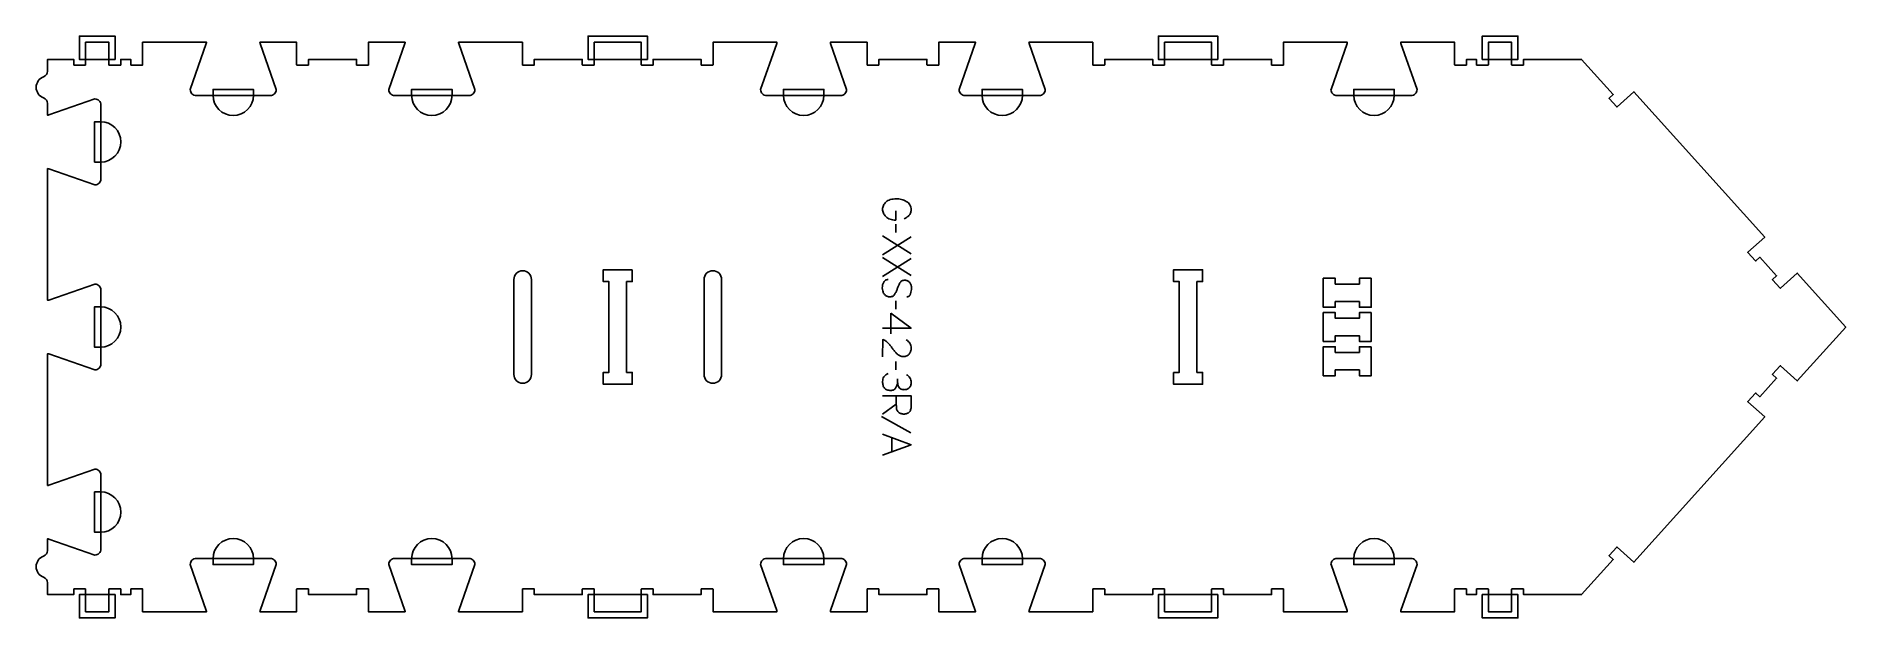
# Model space of a CAD drawing. Extents: x 0 to 1904, y -6 to 606.
import ezdxf

# ---------------------------------------------------------------- set-up
doc = ezdxf.new("R2010")
doc.units = 0
for name, color, linetype in [('1_ANYTOOL_1MMDEEP_LABELS_S', 2, 'CONTINUOUS'), ('3_ANYTOOL_CUTTHROUGH_INSID', 4, 'CONTINUOUS'), ('4_ANYTOOL_CUTTHROUGH_OUTSI', 5, 'CONTINUOUS'), ('5_ANYTOOL_HALF_MILL_9MM_IN', 3, 'CONTINUOUS')]:
    doc.layers.add(name, color=color, linetype=linetype)

msp = doc.modelspace()

# ---------------------------------------------------------------- linework, layer by layer
at = {"layer": '1_ANYTOOL_1MMDEEP_LABELS_S'}
for p, q in [((904.246238, 399.179158), (904.160524, 407.964872)), ((920.360524, 376.850587), (890.360524, 395.750587)), ((890.360524, 375.60773), (920.360524, 394.550587)), ((920.360524, 354.136301), (890.360524, 373.036301)), ((890.360524, 352.893444), (920.360524, 371.836301)), ((904.246238, 318.693444), (904.160524, 327.479158)), ((899.017667, 314.40773), (899.017667, 292.636301)), ((904.246238, 254.493444), (904.160524, 263.279158)), ((904.803381, 218.40773), (890.317667, 207.950587)), ((919.889095, 188.450587), (889.117667, 205.636301)), ((899.917667, 183.264872), (899.917667, 168.350587))]:
    msp.add_line(p, q, dxfattribs=at)
for points in [[(904.160524, 422.064872), (904.117667, 412.293444, -0.031732), (901.110265, 412.561555, -0.048764), (898.192667, 413.305944, -0.050291), (895.882159, 414.415657, -0.060119), (893.87481, 416.000587, -0.036578), (892.388393, 417.732606, -0.050793), (891.228381, 419.691658, -0.051881), (890.560637, 421.644675, -0.053919), (890.317667, 423.693444, -0.055881), (890.524611, 425.728591, -0.055271), (891.17481, 427.668444, -0.05403), (892.334003, 429.59442, -0.038531), (893.831953, 431.279158, -0.067281), (895.942967, 432.826872, -0.049165), (898.364095, 433.850587, -0.047412), (901.568014, 434.523513, -0.028075), (904.846238, 434.70773, -0.03109), (907.537818, 434.540203, -0.031496), (910.18731, 434.038087, -0.031425), (912.815554, 433.187214, -0.02824), (915.32481, 432.029158, -0.064555), (917.476335, 430.500355, -0.078906), (919.101595, 428.434515, -0.076878), (920.076145, 425.810914, -0.050594), (920.360524, 423.00773, -0.039946), (920.227727, 421.348169, -0.052714), (919.792667, 419.74523, -0.053511), (919.077333, 418.362032, -0.05153), (918.089095, 417.15773, -0.040443), (915.665954, 415.117506, -0.04035), (912.946238, 413.493444)], [(915.77481, 331.50773, 0.071867), (917.111416, 331.700843, 0.100684), (918.292667, 332.327372, 0.047558), (918.769117, 332.801926, 0.038563), (919.157845, 333.351926, 0.037928), (919.505314, 334.049114, 0.026634), (919.760524, 334.786301, 0.028461), (920.446507, 337.809634, 0.041577), (920.703381, 340.893444, 0.036938), (920.592241, 342.395804, 0.041531), (920.248024, 343.861301, 0.041583), (919.670816, 345.238678, 0.038125), (918.881953, 346.50773, 0.057611), (917.890048, 347.577882, 0.065808), (916.669453, 348.372015, 0.06469), (915.209898, 348.849511, 0.046778), (913.67481, 348.993444, 0.052235), (912.124968, 348.831088, 0.075448), (910.67481, 348.286301, 0.076671), (909.501757, 347.370209, 0.061023), (908.617667, 346.164872, 0.021951), (907.090321, 343.136018, 0.018213), (905.810524, 339.993444, -0.02405), (904.505062, 336.891959, -0.02981), (902.87481, 333.950587, -0.068439), (901.908879, 332.809285, -0.079282), (900.656953, 332.000587, -0.076308), (899.078271, 331.575587, -0.047772), (897.431953, 331.550587, -0.046243), (895.750993, 331.843821, -0.06359), (894.180167, 332.493444, -0.064671), (892.895978, 333.466268, -0.057073), (891.881953, 334.722015, -0.067522), (890.519042, 337.690324, -0.070793), (890.017667, 340.914872, -0.064027), (890.380182, 344.053888, -0.070447), (891.560524, 346.979158, -0.054374), (892.410157, 348.137576, -0.074742), (893.521238, 349.036301, -0.075199), (894.827617, 349.559308, -0.057737), (896.231953, 349.722015)], [(890.403381, 268.20773), (890.446238, 286.50773, -0.034491), (892.19357, 285.844952, -0.037732), (893.826595, 284.938087, -0.037744), (895.301232, 283.798792, -0.03482), (896.596238, 282.45773, -0.00859), (898.994821, 279.498505, -0.008791), (901.289095, 276.45773, 0.020588), (903.522538, 273.638441, 0.025206), (906.003381, 271.036301, 0.046908), (907.304623, 270.015706, 0.051091), (908.778381, 269.268444, 0.050722), (910.426556, 268.819711, 0.041139), (912.131953, 268.679158, 0.039396), (913.939538, 268.821803, 0.058519), (915.678381, 269.311301, 0.060358), (917.085497, 270.101859, 0.061397), (918.260524, 271.20773, 0.048006), (919.182484, 272.563687, 0.045901), (919.835524, 274.068444, 0.045216), (920.238084, 275.808505, 0.034258), (920.360524, 277.593444, 0.055622), (920.066537, 280.228014, 0.079896), (919.085524, 282.672015, 0.080617), (917.419824, 284.641403, 0.060287), (915.260524, 286.079158)], [(906.131953, 242.40773, -0.052004), (905.61915, 239.074647, -0.057563), (904.396238, 235.936301, -0.070633), (903.471635, 234.661765, -0.079113), (902.215881, 233.718444, -0.075641), (900.561023, 233.141656, -0.046128), (898.803381, 232.979158, -0.033924), (896.836606, 233.112755, -0.057836), (894.935524, 233.600587, -0.060832), (893.50655, 234.359564, -0.072757), (892.331953, 235.464872, -0.05358), (891.450871, 236.859464, -0.043301), (890.853381, 238.400587, -0.042335), (890.471131, 240.299075, -0.028525), (890.360524, 242.236301, -0.059964), (890.686882, 244.947802, -0.089395), (891.785524, 247.422015, -0.089624), (893.669971, 249.346183, -0.061164), (896.060524, 250.636301)], [(915.431953, 249.522015, -0.060092), (917.518086, 248.133798, -0.080583), (919.128381, 246.23273, -0.079919), (920.076147, 243.876664, -0.055798), (920.360524, 241.336301, -0.035013), (920.251437, 239.780401, -0.047512), (919.889095, 238.266658, -0.048382), (919.303056, 236.977233, -0.050886), (918.47481, 235.829158, -0.060051), (917.428022, 234.903254, -0.058597), (916.192667, 234.248801, -0.056917), (914.681751, 233.852671, -0.03878), (913.117667, 233.750587, -0.02544), (911.87995, 233.813602, -0.041152), (910.664095, 234.039872, -0.042175), (909.723825, 234.383686, -0.059142), (908.87481, 234.90773, -0.068767), (907.642315, 236.198426, -0.072211), (906.817667, 237.779158, -0.043093), (906.350074, 239.60627, -0.035742), (906.17481, 241.486301, -0.002283), (906.143417, 243.339765, -0.003092), (906.131953, 245.193444)], [(890.360524, 227.40773), (920.360524, 227.40773), (920.360524, 216.050587, -0.030274), (920.253508, 214.284774, -0.049), (919.870345, 212.563087, -0.050774), (919.277889, 211.230564, -0.06445), (918.39981, 210.072015, -0.0646), (917.263779, 209.182104, -0.052254), (915.948917, 208.577372, -0.050381), (914.256368, 208.188237, -0.031337), (912.517667, 208.079158, -0.040022), (911.14361, 208.189319, -0.042626), (909.806953, 208.523801, -0.04247), (908.517233, 209.092486, -0.036572), (907.331953, 209.85773, -0.051097), (906.317997, 210.799507, -0.061981), (905.542667, 211.941658, -0.061813), (905.066167, 213.25066, -0.049309), (904.889095, 214.636301, -0.003273), (904.851404, 215.503952, -0.003121), (904.82481, 216.372015, -0.003882), (904.80789, 217.389797, -0.002215), (904.803381, 218.40773), (904.803381, 227.364872)]]:
    msp.add_lwpolyline(points, format="xyb", dxfattribs=at)
for points in [[(890.360524, 298.422015), (920.403381, 298.379158), (899.017667, 314.40773)], [(890.360524, 186.736301), (920.360524, 175.850587), (890.360524, 164.793444)]]:
    msp.add_lwpolyline(points, dxfattribs=at)
at = {"layer": '3_ANYTOOL_CUTTHROUGH_INSID'}
for points in [[(521, 249.750003), (521, 349.749997, 1), (502.5, 349.749997), (502.5, 249.750003, 1)], [(702.5, 249.750003, 1), (721, 249.750003), (721, 349.749997, 1), (702.5, 349.749997)]]:
    msp.add_lwpolyline(points, format="xyb", close=True, dxfattribs=at)
for points in [[(627, 360), (596.5, 360), (596.5, 347.5), (602.5, 347.5), (602.5, 252), (596.5, 252), (596.5, 239.5), (627, 239.5), (627, 252), (621, 252), (621, 347.5), (627, 347.5)], [(1196.5, 252), (1196.5, 239.5), (1227, 239.5), (1227, 252), (1221, 252), (1221, 347.5), (1227, 347.5), (1227, 360), (1196.5, 360), (1196.5, 347.5), (1202.5, 347.5), (1202.5, 252)], [(1404.437241, 350.999582), (1391.937241, 350.999582), (1391.937241, 344.999582), (1366.437241, 344.999582), (1366.437241, 350.999582), (1353.937241, 350.999582), (1353.937241, 320.499582), (1366.437241, 320.499582), (1366.437241, 326.499582), (1391.937241, 326.499582), (1391.937241, 320.499582), (1404.437241, 320.499582)], [(1404.437241, 314.999582), (1391.937241, 314.999582), (1391.937241, 308.999582), (1366.437241, 308.999582), (1366.437241, 314.999582), (1353.937241, 314.999582), (1353.937241, 284.499582), (1366.437241, 284.499582), (1366.437241, 290.499582), (1391.937241, 290.499582), (1391.937241, 284.499582), (1404.437241, 284.499582)], [(1404.437241, 278.999582), (1391.937241, 278.999582), (1391.937241, 272.999582), (1366.437241, 272.999582), (1366.437241, 278.999582), (1353.937241, 278.999582), (1353.937241, 248.499582), (1366.437241, 248.499582), (1366.437241, 254.499582), (1391.937241, 254.499582), (1391.937241, 248.499582), (1404.437241, 248.499582)]]:
    msp.add_lwpolyline(points, close=True, dxfattribs=at)
at = {"layer": '4_ANYTOOL_CUTTHROUGH_OUTSI'}
msp.add_lwpolyline([(1044.308437, 599.5, 0.061784), (1044.543431, 598.10513), (1061.438965, 549.832588, -0.084368), (1061.453, 549.75, -0.414214), (1055.203, 543.5), (977.203, 543.5, -0.414214), (970.953, 549.75, -0.084368), (970.967035, 549.832588), (987.866148, 598.116195, 0.061178), (988.097563, 599.5), (949.5, 599.5), (949.5, 575.75, -0.414214), (949.25, 575.5), (937.25, 575.5, -0.414214), (937, 575.75), (937, 581.5), (886.5, 581.5), (886.5, 575.75, -0.414214), (886.25, 575.5), (874.25, 575.5, -0.414214), (874, 575.75), (874, 599.5), (835.402437, 599.5, 0.061784), (835.637431, 598.10513), (852.532965, 549.832588, -0.084368), (852.547, 549.75, -0.414214), (846.297, 543.5), (768.297, 543.5, -0.414214), (762.047, 549.75, -0.084368), (762.061035, 549.832588), (778.960148, 598.116195, 0.061178), (779.191563, 599.5), (761.75, 599.5), (712, 599.5), (712, 575.75, -0.414214), (711.75, 575.5), (699.75, 575.5, -0.414214), (699.5, 575.75), (699.5, 581.5), (649, 581.5), (649, 575.75, -0.414214), (648.75, 575.5), (636.75, 575.5, -0.414214), (636.5, 575.75), (636.5, 599.5), (587, 599.5), (587, 575.75, -0.414214), (586.75, 575.5), (574.75, 575.5, -0.414214), (574.5, 575.75), (574.5, 581.5), (524, 581.5), (524, 575.75, -0.414214), (523.75, 575.5), (511.75, 575.5, -0.414214), (511.5, 575.75), (511.5, 599.5), (461.75, 599.5), (444.308437, 599.5, 0.061784), (444.543431, 598.10513), (461.438965, 549.832588, -0.084368), (461.453, 549.75, -0.414214), (455.203, 543.5), (377.203, 543.5, -0.414214), (370.953, 549.75, -0.084368), (370.967035, 549.832588), (387.866148, 598.116195, 0.061178), (388.097563, 599.5), (349.5, 599.5), (349.5, 575.75, -0.414214), (349.25, 575.5), (337.25, 575.5, -0.414214), (337, 575.75), (337, 581.5), (286.5, 581.5), (286.5, 575.75, -0.414214), (286.25, 575.5), (274.25, 575.5, -0.414214), (274, 575.75), (274, 599.5), (235.402437, 599.5, 0.061784), (235.637431, 598.10513), (252.532965, 549.832588, -0.084368), (252.547, 549.75, -0.414214), (246.297, 543.5), (168.297, 543.5, -0.414214), (162.047, 549.75, -0.084368), (162.061035, 549.832588), (178.960148, 598.116195, 0.061178), (179.191563, 599.5), (161.75, 599.5), (112, 599.5), (112, 575.75, -0.414214), (111.75, 575.5), (99.75, 575.5, -0.414214), (99.5, 575.75), (99.5, 581.499999), (89, 581.49997), (89, 575.749939, -0.414214), (88.75, 575.499939), (76.75, 575.499939, -0.414214), (76.5, 575.749939), (76.5, 599.499939), (52, 599.499939), (52, 575.749939, -0.414214), (51.75, 575.499939), (39.75, 575.499939, -0.414214), (39.5, 575.749939), (39.5, 581.499863), (12, 581.499607), (12, 569.094772, -0.317837), (7.833333, 563.202216, 0.707107), (7.833333, 541.046203, -0.317837), (12, 535.153647), (12, 522.75479, 0.061835), (13.39487, 522.989641), (61.667412, 539.885174, -0.084368), (61.75, 539.89921, -0.414214), (68, 533.64921), (68, 455.64921, -0.414214), (61.75, 449.39921, -0.084368), (61.667412, 449.413245), (13.383805, 466.312358, 0.061178), (12, 466.543772), (12, 327.854647, 0.061784), (13.39487, 328.089641), (61.667412, 344.985174, -0.084368), (61.75, 344.99921, -0.414214), (68, 338.74921), (68, 260.74921, -0.414214), (61.75, 254.49921, -0.084368), (61.667412, 254.513245), (13.383805, 271.412358, 0.061178), (12, 271.643772), (12, 132.954647, 0.061784), (13.39487, 133.189641), (61.667412, 150.085174, -0.084368), (61.75, 150.09921, -0.414214), (68, 143.84921), (68, 65.84921, -0.414214), (61.75, 59.59921, -0.08437), (61.667411, 59.613246), (13.383804, 76.512757, 0.061376), (12, 76.744268), (12, 64.344772, -0.317837), (7.833333, 58.452216, 0.317837), (0, 47.37421, 0.317837), (7.833333, 36.296203, -0.317837), (12, 30.403647), (12, 18.000001), (39.5, 18.000134), (39.5, 23.750061, -0.414214), (39.75, 24.000061), (51.75, 24.000061, -0.414214), (52, 23.750061), (52, 0.000061), (76.5, 0.000061), (76.5, 23.750061, -0.414214), (76.75, 24.000061), (88.75, 24.000061, -0.414214), (89, 23.750061), (89, 18.00003), (99.5, 18.000001), (99.5, 23.75, -0.414214), (99.75, 24), (111.75, 24, -0.414214), (112, 23.75), (112, 0), (161.75, 0), (179.191563, 0, 0.061784), (178.956569, 1.39487), (162.061035, 49.667412, -0.084368), (162.047, 49.75, -0.414214), (168.297, 56), (246.297, 56, -0.414214), (252.547, 49.75, -0.084368), (252.532965, 49.667412), (235.633852, 1.383805, 0.061178), (235.402437, 0), (274, 0), (274, 23.75, -0.414214), (274.25, 24), (286.25, 24, -0.414214), (286.5, 23.75), (286.5, 18), (337, 18), (337, 23.75, -0.414214), (337.25, 24), (349.25, 24, -0.414214), (349.5, 23.75), (349.5, 0), (388.097563, 0, 0.061784), (387.862569, 1.39487), (370.967035, 49.667412, -0.084368), (370.953, 49.75, -0.414214), (377.203, 56), (455.203, 56, -0.414214), (461.453, 49.75, -0.084368), (461.438965, 49.667412), (444.539852, 1.383805, 0.061178), (444.308437, 0), (511.5, 0), (511.5, 23.75, -0.414214), (511.75, 24), (523.75, 24, -0.414214), (524, 23.75), (524, 18), (574.5, 18), (574.5, 23.75, -0.414214), (574.75, 24), (586.75, 24, -0.414214), (587, 23.75), (587, 0), (636.5, 0), (636.5, 23.75, -0.414214), (636.75, 24), (648.75, 24, -0.414214), (649, 23.75), (649, 18), (699.5, 18), (699.5, 23.75, -0.414214), (699.75, 24), (711.75, 24, -0.414214), (712, 23.75), (712, 0), (779.191563, 0, 0.061784), (778.956569, 1.39487), (762.061035, 49.667412, -0.084368), (762.047, 49.75, -0.414214), (768.297, 56), (846.297, 56, -0.414214), (852.547, 49.75, -0.084368), (852.532965, 49.667412), (835.633852, 1.383805, 0.061178), (835.402437, 0), (874, 0), (874, 23.75, -0.414214), (874.25, 24), (886.25, 24, -0.414214), (886.5, 23.75), (886.5, 18), (937, 18), (937, 23.75, -0.414214), (937.25, 24), (949.25, 24, -0.414214), (949.5, 23.75), (949.5, 0), (988.097563, 0, 0.061784), (987.862569, 1.39487), (970.967035, 49.667412, -0.084368), (970.953, 49.75, -0.414214), (977.203, 56), (1055.203, 56, -0.414214), (1061.453, 49.75, -0.084368), (1061.438965, 49.667412), (1044.539852, 1.383805, 0.061178), (1044.308437, 0), (1111.5, 0), (1111.5, 23.75, -0.414214), (1111.75, 24), (1123.75, 24, -0.414214), (1124, 23.75), (1124, 18), (1174.5, 18), (1174.5, 23.75, -0.414214), (1174.75, 24), (1186.75, 24, -0.414214), (1187, 23.75), (1187, 0), (1236.5, 0), (1236.5, 23.75, -0.414214), (1236.75, 24), (1248.75, 24, -0.414214), (1249, 23.75), (1249, 18), (1299.5, 18), (1299.5, 23.75, -0.414214), (1299.75, 24), (1311.75, 24, -0.414214), (1312, 23.75), (1312.000001, 0.000399), (1379.191481, 0.000875, 0.061411), (1378.95657, 1.395747), (1362.061037, 49.668289, -0.084368), (1362.047002, 49.750877, -0.414214), (1368.297002, 56.000877), (1446.297002, 56.000877, -0.414214), (1452.547002, 49.750877, -0.084368), (1452.532966, 49.668289), (1435.633853, 1.384682, 0.06118), (1435.402439, 0.000809), (1492.085504, 0.003391), (1492.085504, 23.753441, -0.414213), (1492.335503, 24.003441), (1504.335503, 24.003479, -0.414215), (1504.585504, 23.753479), (1504.585504, 18.003442), (1515.085504, 18.003508), (1515.085504, 23.75354, -0.414214), (1515.335504, 24.00354), (1527.335504, 24.00354, -0.414214), (1527.585504, 23.75354), (1527.585504, 0.00354), (1552.085504, 0.00354), (1552.085504, 23.75354, -0.414214), (1552.335504, 24.00354), (1564.335504, 24.00354, -0.414214), (1564.585504, 23.75354), (1564.585504, 18.003609), (1625.680072, 18.002449), (1658.885407, 54.88071), (1654.612324, 58.728211, -0.414214), (1654.593821, 59.08128), (1662.623388, 67.999017, -0.414213), (1662.976457, 68.017521), (1680.626164, 52.125689), (1818.290967, 205.017942), (1800.641277, 220.909794, -0.414214), (1800.622774, 221.262863), (1808.652341, 230.1806, -0.414214), (1809.00541, 230.199104), (1813.278493, 226.351603), (1830.8023, 245.813692), (1826.529616, 249.660834, -0.41422), (1826.511116, 250.013907), (1834.540878, 258.93147, -0.414207), (1834.893943, 258.949969), (1852.543041, 243.05865), (1903.588853, 299.750841), (1852.543041, 356.442959), (1834.893351, 340.551107, -0.414231), (1834.540273, 340.569622), (1826.511226, 349.487828, -0.414196), (1826.529739, 349.840886), (1830.802316, 353.687932), (1813.278477, 373.153441), (1809.00541, 369.305955, -0.414214), (1808.652341, 369.324458), (1800.622774, 378.242196, -0.414214), (1800.641277, 378.595265), (1818.290967, 394.487117), (1680.626164, 547.379369), (1662.976457, 531.487537, -0.414213), (1662.623388, 531.506041), (1654.593821, 540.423779, -0.414214), (1654.612324, 540.776848), (1658.885407, 544.624349), (1625.680069, 581.502613), (1564.585504, 581.503342), (1564.585504, 575.753418, -0.414214), (1564.335504, 575.503418), (1552.335504, 575.503418, -0.414214), (1552.085504, 575.753418), (1552.085504, 599.503418), (1527.585504, 599.503418), (1527.585504, 575.753418, -0.414214), (1527.335504, 575.503418), (1515.335504, 575.503418, -0.414214), (1515.085504, 575.753418), (1515.085504, 581.503449), (1504.585504, 581.503479), (1504.585504, 575.753479, -0.414214), (1504.335504, 575.503479), (1492.335504, 575.503479, -0.414214), (1492.085504, 575.753479), (1492.085504, 599.503468), (1435.402438, 599.500888, 0.061785), (1435.637433, 598.106006), (1452.532966, 549.833464, -0.084368), (1452.547002, 549.750877, -0.414214), (1446.297002, 543.500877), (1368.297002, 543.500877, -0.414214), (1362.047002, 549.750877, -0.084368), (1362.061037, 549.833464), (1378.96015, 598.117071, 0.061178), (1379.191564, 599.500875), (1312.000001, 599.500442), (1312, 575.75, -0.414214), (1311.75, 575.5), (1299.75, 575.5, -0.414214), (1299.5, 575.75), (1299.5, 581.5), (1249, 581.5), (1249, 575.75, -0.414214), (1248.75, 575.5), (1236.75, 575.5, -0.414214), (1236.5, 575.75), (1236.5, 599.5), (1187, 599.5), (1187, 575.75, -0.414214), (1186.75, 575.5), (1174.75, 575.5, -0.414214), (1174.5, 575.75), (1174.5, 581.5), (1124, 581.5), (1124, 575.75, -0.414214), (1123.75, 575.5), (1111.75, 575.5, -0.414214), (1111.5, 575.75), (1111.5, 599.5), (1061.75, 599.5)], format="xyb", close=True, dxfattribs=at)
at = {"layer": '5_ANYTOOL_HALF_MILL_9MM_IN'}
for points in [[(51.5, 581.55787), (77, 581.55787), (83, 581.55787), (83, 605.999939), (76.74, 605.999939), (45.5, 605.999939), (45.5, 599.739939), (45.5, 581.55787)], [(586.5, 581.5), (637, 581.5), (643, 581.5), (643, 606), (636.74, 606), (580.5, 606), (580.5, 599.74), (580.5, 581.5)], [(1186.5, 581.5), (1237, 581.5), (1243, 581.5), (1243, 606), (1236.74, 606), (1180.5, 606), (1180.5, 599.74), (1180.5, 581.5)], [(1527.085504, 581.559965), (1552.585504, 581.559965), (1558.585504, 581.559965), (1558.585504, 606.003418), (1552.325504, 606.003418), (1521.085504, 606.003418), (1521.085504, 599.743418), (1521.085504, 581.559965)], [(77, 17.94213), (51.5, 17.94213), (45.5, 17.94213), (45.5, -6.499939), (51.76, -6.499939), (83, -6.499939), (83, -0.239939), (83, 17.94213)], [(637, 18), (586.5, 18), (580.5, 18), (580.5, -6.5), (586.76, -6.5), (636.74, -6.5), (643, -6.5), (643, 18)], [(1237, 18), (1186.5, 18), (1180.5, 18), (1180.5, -6.5), (1186.76, -6.5), (1243, -6.5), (1243, -0.24), (1243, 18)], [(1552.585504, 17.945609), (1527.085504, 17.945609), (1521.085504, 17.945609), (1521.085504, -6.49646), (1527.345504, -6.49646), (1558.585504, -6.49646), (1558.585504, -0.23646), (1558.585504, 17.945609)]]:
    msp.add_lwpolyline(points, close=True, dxfattribs=at)
for points in [[(186.047002, 543.74, 0.999765), (228.547, 543.75), (228.547, 550), (186.047, 550)], [(394.953002, 543.74, 0.999765), (437.453, 543.75), (437.453, 550), (394.953, 550)], [(786.047002, 543.74, 0.999765), (828.547, 543.75), (828.547, 550), (786.047, 550)], [(994.953, 544), (994.953, 543.75, 1), (1037.453, 543.75), (1037.453, 550), (994.953, 550)], [(1386.047002, 544.000877), (1386.047002, 543.750877, 1), (1428.547002, 543.750877), (1428.547002, 550.000877), (1386.047002, 550.000877)], [(67.76, 473.400002, 0.999765), (67.75, 515.9), (61.5, 515.9), (61.5, 473.4)], [(67.5, 278.5), (67.75, 278.5, 1), (67.75, 321), (61.5, 321), (61.5, 278.5)], [(67.76, 83.600002, 0.999765), (67.75, 126.1), (61.5, 126.1), (61.5, 83.6)], [(228.547, 55.75, 1), (186.047, 55.75), (186.047, 49.5), (228.547, 49.5)], [(437.453, 55.75, 1), (394.953, 55.75), (394.953, 49.5), (437.453, 49.5)], [(828.547, 55.75, 1), (786.047, 55.75), (786.047, 49.5), (828.547, 49.5)], [(1037.453, 55.75, 1), (994.953, 55.75), (994.953, 49.5), (1037.453, 49.5)], [(1428.547002, 55.750877, 1), (1386.047002, 55.750877), (1386.047002, 49.500877), (1428.547002, 49.500877)]]:
    msp.add_lwpolyline(points, format="xyb", close=True, dxfattribs=at)

doc.saveas('drawing.dxf')
